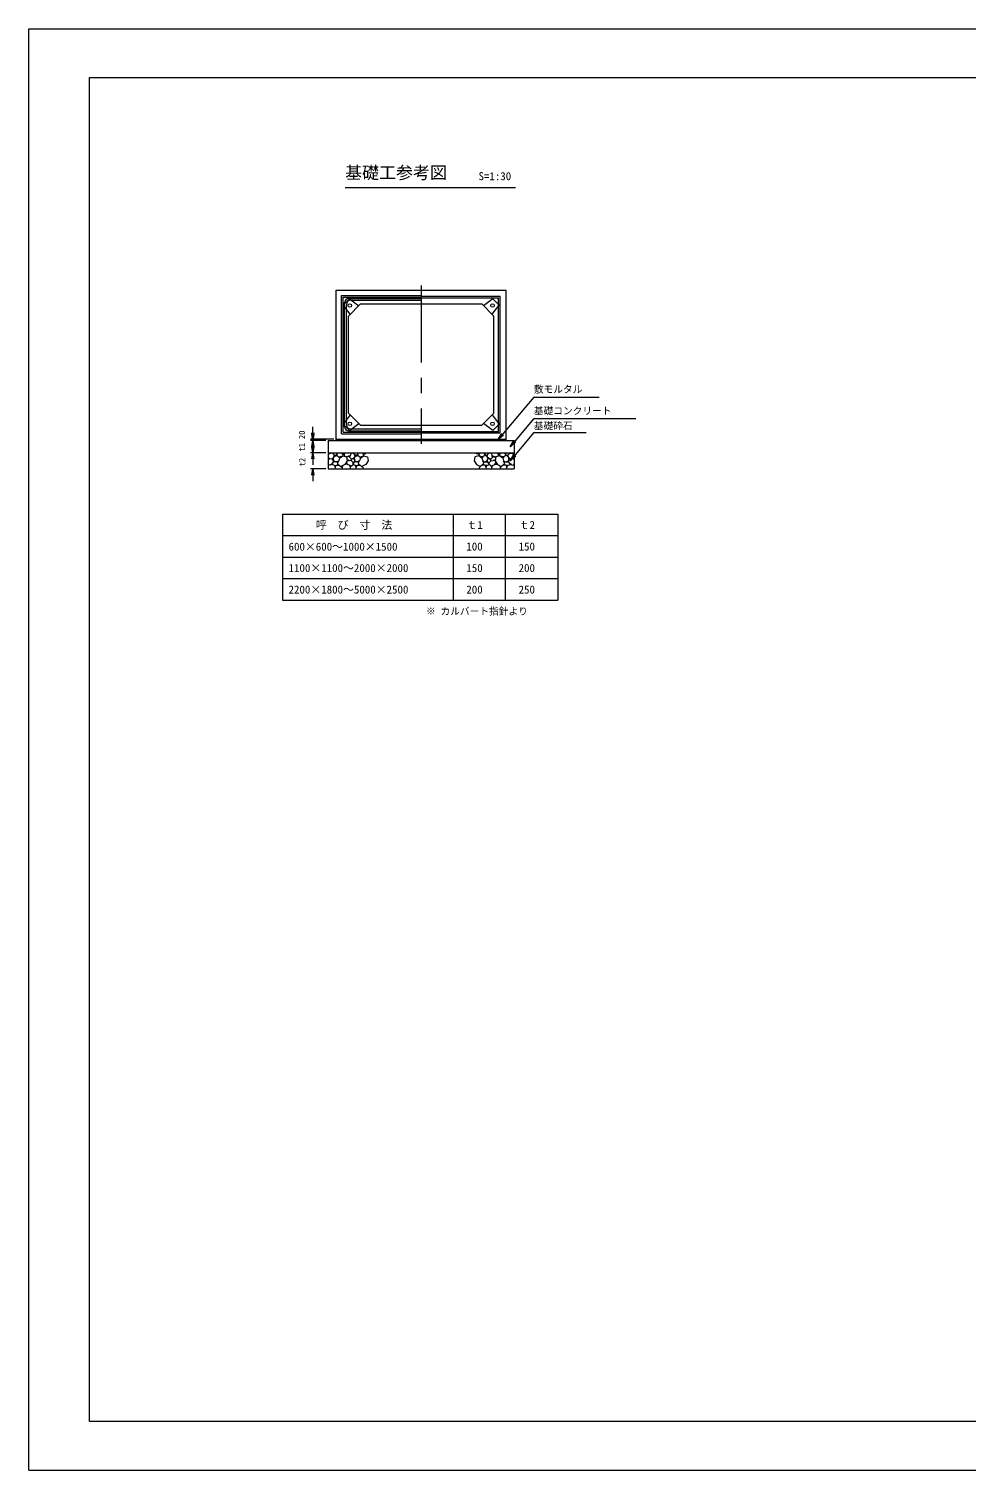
# Model space of a CAD drawing. Units: millimetres, scale not verified. Extents: x 0 to 84100, y 0 to 59400.
# Drawn here: x 0 to 38633, y 0 to 59400 of the extents above; entities that cross this region are included whole.
import ezdxf
from ezdxf.enums import TextEntityAlignment as Align

# ---------------------------------------------------------------- set-up
doc = ezdxf.new("R2010")
doc.units = ezdxf.units.MM
doc.header["$LTSCALE"] = 100
doc.linetypes.add('USER1', pattern=[50.8, 31.75, -6.35, 6.35, -6.35])
for name, color, linetype, lineweight in [('0_2', 7, 'Continuous', 18), ('D-MTR-FRAM', 7, 'Continuous', 18), ('D-STR', 1, 'Continuous', 18), ('D-STR-HTXT', 7, 'Continuous', 18), ('D-STR-STR2', 7, 'Continuous', 18), ('D-STR-STRn', 7, 'Continuous', 18), ('D-TTL(外枠）', 2, 'Continuous', 18), ('D-TTL-LINE', 2, 'Continuous', 18), ('DEFPOINTS_3', 7, 'Continuous', 18)]:
    doc.layers.add(name, color=color, linetype=linetype, lineweight=lineweight)
doc.layers.add('D-MTR-TXT', color=7, linetype='Continuous')
doc.layers.add('D-TTL-TXT', color=7, linetype='Continuous')
doc.styles.add('ＭＳ ゴシック', font='')
doc.styles.get('ＭＳ ゴシック').set_extended_font_data('MS Gothic')

msp = doc.modelspace()

# ---------------------------------------------------------------- linework, layer by layer
at = {"layer": '0_2'}
for p, q in [((11708.7, 41927.8), (11667, 42177.8)), ((11711.4, 42494.4), (11669.7, 42744.4)), ((11711.4, 42427.8), (11669.7, 42677.8)), ((11669.7, 42177.8), (11711.4, 42427.8)), ((11750.4, 42177.8), (11708.7, 41927.8)), ((11708.7, 41927.8), (11708.7, 42177.8)), ((11753.1, 42744.4), (11711.4, 42494.4)), ((11711.4, 42494.4), (11711.4, 42744.4)), ((11753.1, 42677.8), (11711.4, 42427.8)), ((11711.4, 42427.8), (11711.4, 42677.8)), ((11711.4, 42427.8), (11753.1, 42177.8)), ((11711.4, 42427.8), (11711.4, 42177.8)), ((11669.7, 41677.8), (11711.4, 41927.8)), ((11711.4, 41927.8), (11753.1, 41677.8)), ((11711.4, 41927.8), (11711.4, 41677.8)), ((11667, 41011.1), (11708.7, 41261.1)), ((11708.7, 41261.1), (11750.4, 41011.1)), ((11708.7, 41261.1), (11708.7, 41011.1))]:
    msp.add_line(p, q, dxfattribs=at)
at = {"layer": 'D-MTR-FRAM'}
for p, q in [((10454.5, 39392.4), (21798.1, 39392.4)), ((10454.5, 39392.4), (10454.5, 35854.9)), ((17488.2, 39392.4), (17488.2, 35854.9)), ((19643.1, 35854.9), (19643.1, 39392.4)), ((21798.1, 39392.4), (21798.1, 35854.9)), ((10454.5, 38517.4), (21798.1, 38517.4)), ((10454.5, 37629.9), (21798.1, 37629.9)), ((10454.5, 36742.4), (21798.1, 36742.4)), ((10454.5, 35854.9), (21798.1, 35854.9))]:
    msp.add_line(p, q, dxfattribs=at)
at = {"layer": 'D-STR'}
for p, q in [((12670.4, 48627.8), (19670.4, 48627.8)), ((12670.4, 42427.8), (12670.4, 48627.8)), ((12887.1, 42711.1), (12887.1, 48411.1)), ((12887.1, 48411.1), (16170.4, 48411.1)), ((12953.7, 42777.8), (12953.7, 48344.4)), ((12953.7, 48344.4), (16170.4, 48344.4)), ((13013.7, 43004.4), (13013.7, 48117.8)), ((13180.4, 48284.4), (16170.4, 48284.4)), ((13253.7, 48211.1), (16170.4, 48211.1)), ((16170.4, 48377.8), (19420.4, 48377.8)), ((16170.4, 48311.1), (19353.7, 48311.1)), ((19353.7, 42811.1), (19353.7, 48311.1)), ((19420.4, 42744.4), (19420.4, 48377.8)), ((19670.4, 42427.8), (19670.4, 48627.8)), ((13087.1, 43077.8), (13087.1, 48044.4)), ((13670.4, 48061.1), (13170.4, 47561.1)), ((13170.4, 43561.1), (13170.4, 47561.1)), ((13670.4, 48061.1), (18670.4, 48061.1)), ((18670.4, 48061.1), (19170.4, 47561.1)), ((19170.4, 43561.1), (19170.4, 47561.1)), ((13670.4, 43061.1), (13170.4, 43561.1)), ((18670.4, 43061.1), (19170.4, 43561.1)), ((12953.7, 42777.8), (16170.4, 42777.8)), ((13180.4, 42837.8), (16170.4, 42837.8)), ((13253.7, 42911.1), (16170.4, 42911.1)), ((13670.4, 43061.1), (18670.4, 43061.1)), ((16170.4, 42811.1), (19353.7, 42811.1)), ((12337.1, 42427.8), (20003.7, 42427.8)), ((12337.1, 42427.8), (12337.1, 41261.1)), ((12670.4, 42494.4), (19670.4, 42494.4)), ((12887.1, 42711.1), (16170.4, 42711.1)), ((16170.4, 42744.4), (19420.4, 42744.4)), ((20003.7, 42427.8), (20003.7, 41261.1)), ((12337.1, 41927.8), (20003.7, 41927.8)), ((12337.1, 41261.1), (20003.7, 41261.1))]:
    msp.add_line(p, q, dxfattribs=at)
for centre, start, end in [((13180.4, 48117.8), 90, 180), ((13253.7, 48044.4), 90, 180), ((13180.4, 43004.4), 180, 270), ((13253.7, 43077.8), 180, 270)]:
    msp.add_arc(centre, 166.7, start, end, dxfattribs=at)
at = {"layer": 'D-STR-HTXT'}
for p, q in [((20815.5, 44223), (19337.1, 42461.1)), ((20815.5, 44223), (23512.4, 44223)), ((20815.5, 43343.8), (19837.1, 42177.8)), ((20815.5, 43343.8), (25016, 43343.8)), ((19337.1, 42461.1), (19491.6, 42723)), ((19568.2, 42658.8), (19337.1, 42461.1)), ((20815.5, 42760.5), (19837.1, 41594.4)), ((19837.1, 42177.8), (19991.6, 42439.7)), ((20068.2, 42375.4), (19837.1, 42177.8)), ((20815.5, 42760.5), (22971.3, 42760.5)), ((19837.1, 41594.4), (19991.6, 41856.4)), ((20068.2, 41792.1), (19837.1, 41594.4))]:
    msp.add_line(p, q, dxfattribs=at)
at = {"layer": 'D-STR-STR2'}
for p, q in [((12960.8, 48011.4), (13220, 48270.7)), ((13220, 48270.7), (13597.2, 47987.9)), ((19120.7, 48270.7), (18743.6, 47987.9)), ((19380, 48011.4), (19120.7, 48270.7)), ((13243.6, 47634.3), (12960.8, 48011.4)), ((19097.2, 47634.3), (19380, 48011.4)), ((13243.6, 43487.9), (12960.8, 43110.8)), ((19097.2, 43487.9), (19380, 43110.8)), ((12960.8, 43110.8), (13220, 42851.5)), ((13220, 42851.5), (13597.2, 43134.3)), ((19120.7, 42851.5), (18743.6, 43134.3)), ((19380, 43110.8), (19120.7, 42851.5)), ((12390.3, 41888.2), (12337.1, 41856.9)), ((12401.9, 41686.8), (12337.1, 41714.1)), ((12337.1, 41650), (12401.9, 41686.8)), ((12390.3, 41888.2), (12357.1, 41927.8)), ((12448.8, 41907.1), (12390.3, 41888.2)), ((12401.9, 41686.8), (12503.7, 41685.1)), ((12448.8, 41907.1), (12467.9, 41927.8)), ((12529.6, 41894.1), (12448.8, 41907.1)), ((12503.7, 41685.1), (12563.7, 41731.7)), ((12556.6, 41611.7), (12503.7, 41685.1)), ((12529.6, 41894.1), (12527.8, 41927.8)), ((12578.3, 41841), (12529.6, 41894.1)), ((12556.6, 41611.7), (12563.7, 41731.7)), ((12556.6, 41611.7), (12655.9, 41558)), ((12562.9, 41544.1), (12556.6, 41611.7)), ((12563.7, 41731.7), (12587.2, 41779)), ((12655.7, 41814.3), (12578.3, 41841)), ((12587.2, 41779), (12578.3, 41841)), ((12587.2, 41779), (12655.7, 41814.3)), ((12695.9, 41856), (12655.7, 41814.3)), ((12655.7, 41814.3), (12738.3, 41783.7)), ((12673.1, 41927.8), (12695.9, 41856)), ((12695.9, 41856), (12723.8, 41927.8)), ((12695.9, 41856), (12711.5, 41793.7)), ((12773.9, 41602.4), (12697.9, 41554.8)), ((12729.5, 41522.4), (12773.9, 41602.4)), ((12738.3, 41783.7), (12769, 41754.7)), ((12753.7, 41769.2), (12809.8, 41763.8)), ((12769, 41754.7), (12810.3, 41699.6)), ((12810.3, 41699.6), (12773.9, 41602.4)), ((12809.8, 41763.8), (12937.9, 41796.6)), ((12810.3, 41699.6), (12937.9, 41796.6)), ((12873.3, 41927.8), (12937.9, 41855.7)), ((12937.9, 41855.7), (12997.1, 41885.3)), ((12937.9, 41855.7), (12937.9, 41796.6)), ((12937.9, 41796.6), (13095.7, 41760.5)), ((12997.1, 41885.3), (13025.4, 41927.8)), ((12997.1, 41885.3), (13016.8, 41778.6)), ((13120.3, 41595.5), (13029.8, 41450.5)), ((13243.9, 41803.8), (13095.7, 41760.5)), ((13095.7, 41760.5), (13120.3, 41595.5)), ((13178.7, 41784.7), (13099.7, 41733.6)), ((13201.2, 41611.5), (13112.2, 41649.5)), ((13120.3, 41595.5), (13201.2, 41611.5)), ((13233.9, 41729.8), (13178.7, 41784.7)), ((13293.3, 41591), (13201.2, 41611.5)), ((13233.9, 41729.8), (13243.9, 41803.8)), ((13233.9, 41729.8), (13297.2, 41669.1)), ((13284.9, 41917.1), (13243.9, 41803.8)), ((13264.8, 41927.8), (13284.9, 41917.1)), ((13322.3, 41922.3), (13284.9, 41917.1)), ((13293.3, 41591), (13297.2, 41669.1)), ((13335.3, 41554.8), (13293.3, 41591)), ((13297.2, 41669.1), (13331.9, 41685.6)), ((13322.3, 41922.3), (13327.3, 41927.8)), ((13389, 41894.1), (13322.3, 41922.3)), ((13331.9, 41685.6), (13423.1, 41731.7)), ((13380.6, 41679.6), (13331.9, 41685.6)), ((13380.6, 41679.6), (13430.6, 41672.3)), ((13389, 41894.1), (13387.2, 41927.8)), ((13437.8, 41841), (13389, 41894.1)), ((13422.4, 41544.1), (13438.1, 41612.9)), ((13423.1, 41731.7), (13446.6, 41779)), ((13438.1, 41612.9), (13423.1, 41731.7)), ((13446.6, 41779), (13437.8, 41841)), ((13515.1, 41814.3), (13437.8, 41841)), ((13438.1, 41612.9), (13515.3, 41558)), ((13446.6, 41779), (13515.1, 41814.3)), ((13547.1, 41882), (13515.1, 41814.3)), ((13515.1, 41814.3), (13597.8, 41783.7)), ((13532.6, 41927.8), (13547.1, 41882)), ((13547.1, 41882), (13577.9, 41927.8)), ((13547.1, 41882), (13570.9, 41793.7)), ((13633.4, 41602.4), (13557.3, 41554.8)), ((13588.9, 41522.4), (13633.4, 41602.4)), ((13597.8, 41783.7), (13628.4, 41754.7)), ((13613.1, 41769.2), (13669.2, 41763.8)), ((13628.4, 41754.7), (13669.7, 41699.6)), ((13669.7, 41699.6), (13633.4, 41602.4)), ((13669.2, 41763.8), (13797.4, 41796.6)), ((13669.7, 41699.6), (13797.4, 41796.6)), ((13732.7, 41927.8), (13797.4, 41855.7)), ((13797.4, 41855.7), (13856.5, 41885.3)), ((13797.4, 41855.7), (13797.4, 41796.6)), ((13797.4, 41796.6), (13955.1, 41760.5)), ((13856.5, 41885.3), (13884.9, 41927.8)), ((13979.7, 41595.5), (13889.2, 41450.5)), ((13955.1, 41760.5), (13979.7, 41595.5)), ((18385.7, 41760.5), (18361.1, 41595.5)), ((18361.1, 41595.5), (18451.6, 41450.5)), ((18543.4, 41796.6), (18385.7, 41760.5)), ((18484.3, 41885.3), (18455.9, 41927.8)), ((18543.4, 41855.7), (18484.3, 41885.3)), ((18608, 41927.8), (18543.4, 41855.7)), ((18543.4, 41855.7), (18543.4, 41796.6)), ((18671.6, 41763.8), (18543.4, 41796.6)), ((18671, 41699.6), (18543.4, 41796.6)), ((18712.4, 41754.7), (18671, 41699.6)), ((18671, 41699.6), (18707.4, 41602.4)), ((18727.7, 41769.2), (18671.6, 41763.8)), ((18707.4, 41602.4), (18783.5, 41554.8)), ((18751.8, 41522.4), (18707.4, 41602.4)), ((18743, 41783.7), (18712.4, 41754.7)), ((18825.7, 41814.3), (18743, 41783.7)), ((18793.7, 41882), (18762.9, 41927.8)), ((18793.7, 41882), (18769.9, 41793.7)), ((18808.2, 41927.8), (18793.7, 41882)), ((18793.7, 41882), (18825.7, 41814.3)), ((18902.6, 41612.9), (18825.4, 41558)), ((18825.7, 41814.3), (18903, 41841)), ((18894.1, 41779), (18825.7, 41814.3)), ((18894.1, 41779), (18903, 41841)), ((18917.7, 41731.7), (18894.1, 41779)), ((18902.6, 41612.9), (18917.7, 41731.7)), ((18918.4, 41544.1), (18902.6, 41612.9)), ((18903, 41841), (18951.7, 41894.1)), ((18960.1, 41679.6), (18910.1, 41672.3)), ((19008.9, 41685.6), (18917.7, 41731.7)), ((18951.7, 41894.1), (18953.6, 41927.8)), ((18951.7, 41894.1), (19018.5, 41922.3)), ((18960.1, 41679.6), (19008.9, 41685.6)), ((19005.5, 41554.8), (19047.5, 41591)), ((19043.6, 41669.1), (19008.9, 41685.6)), ((19018.5, 41922.3), (19013.4, 41927.8)), ((19018.5, 41922.3), (19055.9, 41917.1)), ((19106.9, 41729.8), (19043.6, 41669.1)), ((19047.5, 41591), (19043.6, 41669.1)), ((19047.5, 41591), (19139.6, 41611.5)), ((19076, 41927.8), (19055.9, 41917.1)), ((19055.9, 41917.1), (19096.9, 41803.8)), ((19096.9, 41803.8), (19245.1, 41760.5)), ((19106.9, 41729.8), (19096.9, 41803.8)), ((19106.9, 41729.8), (19162.1, 41784.7)), ((19139.6, 41611.5), (19228.6, 41649.5)), ((19220.5, 41595.5), (19139.6, 41611.5)), ((19162.1, 41784.7), (19241.1, 41733.6)), ((19245.1, 41760.5), (19220.5, 41595.5)), ((19220.5, 41595.5), (19311, 41450.5)), ((19402.8, 41796.6), (19245.1, 41760.5)), ((19343.7, 41885.3), (19315.3, 41927.8)), ((19343.7, 41885.3), (19324, 41778.6)), ((19402.8, 41855.7), (19343.7, 41885.3)), ((19467.5, 41927.8), (19402.8, 41855.7)), ((19402.8, 41855.7), (19402.8, 41796.6)), ((19531, 41763.8), (19402.8, 41796.6)), ((19530.5, 41699.6), (19402.8, 41796.6)), ((19571.8, 41754.7), (19530.5, 41699.6)), ((19530.5, 41699.6), (19566.8, 41602.4)), ((19587.1, 41769.2), (19531, 41763.8)), ((19611.3, 41522.4), (19566.8, 41602.4)), ((19566.8, 41602.4), (19642.9, 41554.8)), ((19602.4, 41783.7), (19571.8, 41754.7)), ((19685.1, 41814.3), (19602.4, 41783.7)), ((19644.9, 41856), (19616.9, 41927.8)), ((19644.9, 41856), (19629.3, 41793.7)), ((19667.6, 41927.8), (19644.9, 41856)), ((19644.9, 41856), (19685.1, 41814.3)), ((19784.2, 41611.7), (19684.9, 41558)), ((19685.1, 41814.3), (19762.4, 41841)), ((19753.6, 41779), (19685.1, 41814.3)), ((19753.6, 41779), (19762.4, 41841)), ((19777.1, 41731.7), (19753.6, 41779)), ((19762.4, 41841), (19811.2, 41894.1)), ((19837.1, 41685.1), (19777.1, 41731.7)), ((19784.2, 41611.7), (19777.1, 41731.7)), ((19777.8, 41544.1), (19784.2, 41611.7)), ((19784.2, 41611.7), (19837.1, 41685.1)), ((19811.2, 41894.1), (19813, 41927.8)), ((19811.2, 41894.1), (19892, 41907.1)), ((19938.9, 41686.8), (19837.1, 41685.1)), ((19892, 41907.1), (19872.9, 41927.8)), ((19892, 41907.1), (19950.5, 41888.2)), ((19938.9, 41686.8), (20003.7, 41714.1)), ((20003.7, 41650), (19938.9, 41686.8)), ((19950.5, 41888.2), (19983.7, 41927.8)), ((19950.5, 41888.2), (20003.7, 41856.9)), ((12362.9, 41418.3), (12337.1, 41472.2)), ((12362.9, 41418.3), (12337.1, 41364.8)), ((12439.7, 41437), (12362.9, 41418.3)), ((12439.7, 41437), (12507.9, 41474.3)), ((12502.6, 41439.3), (12439.7, 41437)), ((12598, 41397.4), (12502.6, 41439.3)), ((12507.9, 41474.3), (12562.9, 41544.1)), ((12507.9, 41474.3), (12509.2, 41439.5)), ((12655.9, 41558), (12562.9, 41544.1)), ((12598, 41397.4), (12698.6, 41422.7)), ((12637.1, 41318), (12598, 41397.4)), ((12624.3, 41261.1), (12637.1, 41318)), ((12637.1, 41318), (12653.5, 41372)), ((12653.5, 41372), (12673.6, 41416.4)), ((12697.9, 41554.8), (12655.9, 41558)), ((12697.9, 41554.8), (12729.5, 41522.4)), ((12698.6, 41422.7), (12741.4, 41465.4)), ((12698.6, 41422.7), (12794.1, 41416.3)), ((12741.4, 41465.4), (12729.5, 41522.4)), ((12741.4, 41465.4), (12794.1, 41416.3)), ((12794.1, 41416.3), (12864.5, 41366.8)), ((13029.8, 41450.5), (12864.5, 41366.8)), ((12864.5, 41366.8), (12919.2, 41301.8)), ((12926.3, 41398.1), (12919.2, 41301.8)), ((12919.2, 41301.8), (12919.2, 41261.1)), ((13077.1, 41462.8), (13029.8, 41450.5)), ((13140, 41439.3), (13077.1, 41462.8)), ((13140, 41439.3), (13088.8, 41545.1)), ((13235.4, 41397.4), (13140, 41439.3)), ((13260.7, 41318), (13235.4, 41397.4)), ((13277.7, 41372), (13235.4, 41397.4)), ((13256.4, 41261.1), (13260.7, 41318)), ((13260.7, 41318), (13277.7, 41372)), ((13277.7, 41372), (13336.1, 41422.7)), ((13335.3, 41554.8), (13366.9, 41522.4)), ((13336.1, 41422.7), (13362, 41439.3)), ((13362, 41439.3), (13367.4, 41474.3)), ((13457.4, 41397.4), (13362, 41439.3)), ((13422.4, 41544.1), (13366.9, 41522.4)), ((13367.4, 41474.3), (13366.9, 41522.4)), ((13367.4, 41474.3), (13422.4, 41544.1)), ((13515.3, 41558), (13422.4, 41544.1)), ((13457.4, 41397.4), (13558.1, 41422.7)), ((13496.5, 41318), (13457.4, 41397.4)), ((13483.7, 41261.1), (13496.5, 41318)), ((13496.5, 41318), (13512.9, 41372)), ((13512.9, 41372), (13533.1, 41416.4)), ((13557.3, 41554.8), (13515.3, 41558)), ((13557.3, 41554.8), (13588.9, 41522.4)), ((13558.1, 41422.7), (13600.8, 41465.4)), ((13558.1, 41422.7), (13653.6, 41416.3)), ((13600.8, 41465.4), (13588.9, 41522.4)), ((13600.8, 41465.4), (13653.6, 41416.3)), ((13653.6, 41416.3), (13723.9, 41366.8)), ((13889.2, 41450.5), (13723.9, 41366.8)), ((13723.9, 41366.8), (13778.6, 41301.8)), ((13778.6, 41301.8), (13778.6, 41261.1)), ((18451.6, 41450.5), (18616.9, 41366.8)), ((18616.9, 41366.8), (18562.2, 41301.8)), ((18562.2, 41301.8), (18562.2, 41261.1)), ((18687.2, 41416.3), (18616.9, 41366.8)), ((18740, 41465.4), (18687.2, 41416.3)), ((18782.7, 41422.7), (18687.2, 41416.3)), ((18740, 41465.4), (18751.8, 41522.4)), ((18782.7, 41422.7), (18740, 41465.4)), ((18783.5, 41554.8), (18751.8, 41522.4)), ((18883.3, 41397.4), (18782.7, 41422.7)), ((18783.5, 41554.8), (18825.4, 41558)), ((18827.8, 41372.1), (18807.7, 41416.4)), ((18825.4, 41558), (18918.4, 41544.1)), ((18844.3, 41318), (18827.8, 41372.1)), ((18844.3, 41318), (18883.3, 41397.4)), ((18857, 41261.1), (18844.3, 41318)), ((18883.3, 41397.4), (18978.8, 41439.3)), ((18973.4, 41474.3), (18918.4, 41544.1)), ((18918.4, 41544.1), (18973.9, 41522.4)), ((18973.4, 41474.3), (18973.9, 41522.4)), ((18978.8, 41439.3), (18973.4, 41474.3)), ((19005.5, 41554.8), (18973.9, 41522.4)), ((19004.7, 41422.7), (18978.8, 41439.3)), ((19063, 41372.1), (19004.7, 41422.7)), ((19063, 41372.1), (19105.4, 41397.4)), ((19080, 41318), (19063, 41372.1)), ((19080, 41318), (19105.4, 41397.4)), ((19084.4, 41261.1), (19080, 41318)), ((19105.4, 41397.4), (19200.8, 41439.3)), ((19200.8, 41439.3), (19251.9, 41545.1)), ((19200.8, 41439.3), (19263.6, 41462.8)), ((19263.6, 41462.8), (19311, 41450.5)), ((19311, 41450.5), (19476.3, 41366.8)), ((19414.5, 41398.1), (19421.6, 41301.8)), ((19476.3, 41366.8), (19421.6, 41301.8)), ((19421.6, 41301.8), (19421.6, 41261.1)), ((19546.6, 41416.3), (19476.3, 41366.8)), ((19599.4, 41465.4), (19546.6, 41416.3)), ((19642.1, 41422.7), (19546.6, 41416.3)), ((19599.4, 41465.4), (19611.3, 41522.4)), ((19642.1, 41422.7), (19599.4, 41465.4)), ((19642.9, 41554.8), (19611.3, 41522.4)), ((19742.8, 41397.4), (19642.1, 41422.7)), ((19642.9, 41554.8), (19684.9, 41558)), ((19687.3, 41372.1), (19667.1, 41416.4)), ((19684.9, 41558), (19777.8, 41544.1)), ((19703.7, 41318), (19687.3, 41372.1)), ((19703.7, 41318), (19742.8, 41397.4)), ((19716.5, 41261.1), (19703.7, 41318)), ((19742.8, 41397.4), (19838.2, 41439.3)), ((19832.8, 41474.3), (19777.8, 41544.1)), ((19832.8, 41474.3), (19831.5, 41439.5)), ((19901.1, 41437), (19832.8, 41474.3)), ((19838.2, 41439.3), (19901.1, 41437)), ((19901.1, 41437), (19977.9, 41418.3)), ((19977.9, 41418.3), (20003.7, 41472.2))]:
    msp.add_line(p, q, dxfattribs=at)
for centre in [(13231.8, 47999.7), (19108.9, 47999.7), (13231.8, 43122.5), (19108.9, 43122.5)]:
    msp.add_circle(centre, 73.3, dxfattribs=at)
at = {"layer": 'D-STR-STRn', "linetype": 'USER1'}
msp.add_line((16170.4, 48827.8), (16170.4, 42294.4), dxfattribs=at)
at = {"layer": 'D-STR-STRn'}
for p, q in [((11711.4, 42744.4), (11711.4, 42994.4)), ((11711.4, 42677.8), (11711.4, 42927.8)), ((12570.4, 42494.4), (11611.4, 42494.4)), ((12237.1, 42427.8), (11611.4, 42427.8)), ((12237.1, 42427.8), (11611.4, 42427.8)), ((11708.7, 42177.8), (11708.7, 42427.8)), ((11711.4, 42177.8), (11711.4, 41927.8)), ((12237.1, 41927.8), (11608.7, 41927.8)), ((12237.1, 41927.8), (11611.4, 41927.8)), ((11711.4, 41677.8), (11711.4, 41427.8)), ((12237.1, 41261.1), (11608.7, 41261.1)), ((11708.7, 41011.1), (11708.7, 40761.1))]:
    msp.add_line(p, q, dxfattribs=at)
at = {"layer": 'D-TTL(外枠）'}
for p, q in [((2500, 57400), (82000, 57400)), ((2500, 2000), (2500, 57400)), ((82000, 2000), (2500, 2000))]:
    msp.add_line(p, q, dxfattribs=at)
at = {"layer": 'D-TTL-LINE'}
msp.add_line((13034.1, 52862.2), (20054.4, 52862.2), dxfattribs=at)
at = {"layer": 'DEFPOINTS_3'}
for p, q in [((0, 0), (0, 59400)), ((0, 59400), (84100, 59400)), ((0, 0), (84000, 0))]:
    msp.add_line(p, q, dxfattribs=at)

# ---------------------------------------------------------------- texts
at = {"layer": 'D-MTR-FRAM', "style": 'ＭＳ ゴシック'}
for s, p in [('20', (11461.4, 42495.4)), ('t1', (11461.4, 41985.9)), ('t2', (11469.9, 41370.6))]:
    msp.add_text(s, height=256.6, rotation=90, dxfattribs=at).set_placement(p, align=Align.BOTTOM_LEFT)
at = {"layer": 'D-MTR-TXT', "style": 'ＭＳ ゴシック'}
for s, p in [('呼\u3000び\u3000寸\u3000法', (11828.9, 38689.5)), ('ｔ1', (18032.4, 38689.5)), ('ｔ2', (20187.3, 38689.5)), ('600×600～1000×1500', (10705.7, 37795.7)), ('100', (18032.4, 37802)), ('150', (20187.3, 37802)), ('1100×1100～2000×2000', (10705.7, 36914.5)), ('150', (18032.4, 36914.5)), ('200', (20187.3, 36914.5)), ('2200×1800～5000×2500', (10705.7, 36027)), ('200', (18032.4, 36027)), ('250', (20187.3, 36027))]:
    msp.add_text(s, height=329.9, dxfattribs=at).set_placement(p, align=Align.BOTTOM_LEFT)
at = {"layer": 'D-STR-HTXT', "style": 'ＭＳ ゴシック'}
for s, p in [('敷モルタル', (20815.5, 44311.6)), ('基礎コンクリート', (20815.5, 43422.2)), ('基礎砕石', (20815.5, 42805.5)), ('※ カルバート指針より', (16369, 35162.2))]:
    msp.add_text(s, height=293.3, dxfattribs=at).set_placement(p, align=Align.BOTTOM_LEFT)
at = {"layer": 'D-TTL-TXT', "style": 'ＭＳ ゴシック'}
for s, height, p in [('基礎工参考図', 513.2, (13034.1, 53063.8)), ('S=1:30', 329.9, (18534.7, 53063.8))]:
    msp.add_text(s, height=height, dxfattribs=at).set_placement(p, align=Align.BOTTOM_LEFT)

doc.saveas('drawing.dxf')
